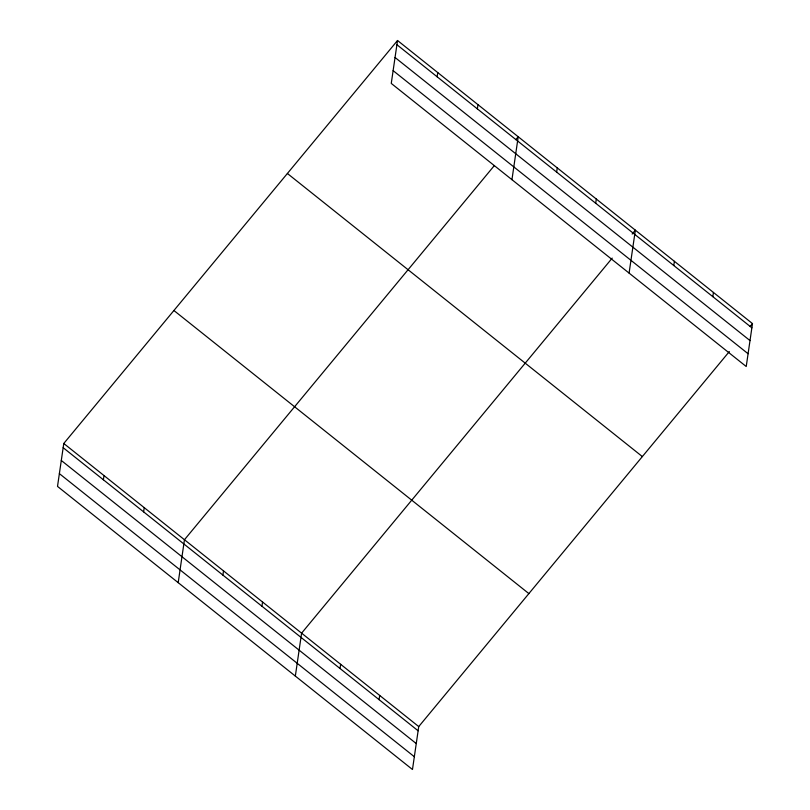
<?xml version="1.0" encoding="UTF-8"?>
<svg xmlns="http://www.w3.org/2000/svg" width="810" height="810" viewBox="0 0 810 810"><rect width="100%" height="100%" fill="white"/><g stroke="black" fill="none" stroke-linecap="round" stroke-linejoin="round"><path stroke-width="1.21" d="M397.528 40.5L391.26 83.42L746.223 366.515L752.49 323.595L397.528 40.5L63.777 443.485L57.51 486.405L412.472 769.5L418.74 726.58L729.344 351.54M103.386 479.783L104.004 475.571M143.613 511.869L144.231 507.647M178.2 582.653L184.457 539.733L494.272 165.665M222.892 575.09L223.509 570.878M261.934 606.234L262.551 602.012M295.336 676.077L301.603 633.157L612.208 258.117M340.028 668.513L340.645 664.301M437.137 76.798L437.754 72.586M379.08 699.658L379.688 695.436M477.373 108.884L477.981 104.672M511.95 179.678L518.208 136.748L515.818 139.644M556.642 172.105L557.26 167.893M595.694 203.249L596.302 199.037M629.087 273.091L635.354 230.172L632.154 234.029M673.778 265.528L674.396 261.316M712.83 296.673L713.438 292.45M750.09 326.491L752.49 323.595M396.91 44.712L751.872 327.807M395.047 57.49L750.009 340.585M393.123 70.652L748.096 353.747M287.388 173.482L642.35 456.577M173.907 310.503L528.879 593.598M63.777 443.485L418.74 726.58M63.16 447.697L418.122 730.792M61.297 460.475L416.259 743.57M59.373 473.627L414.335 756.722"/></g></svg>
